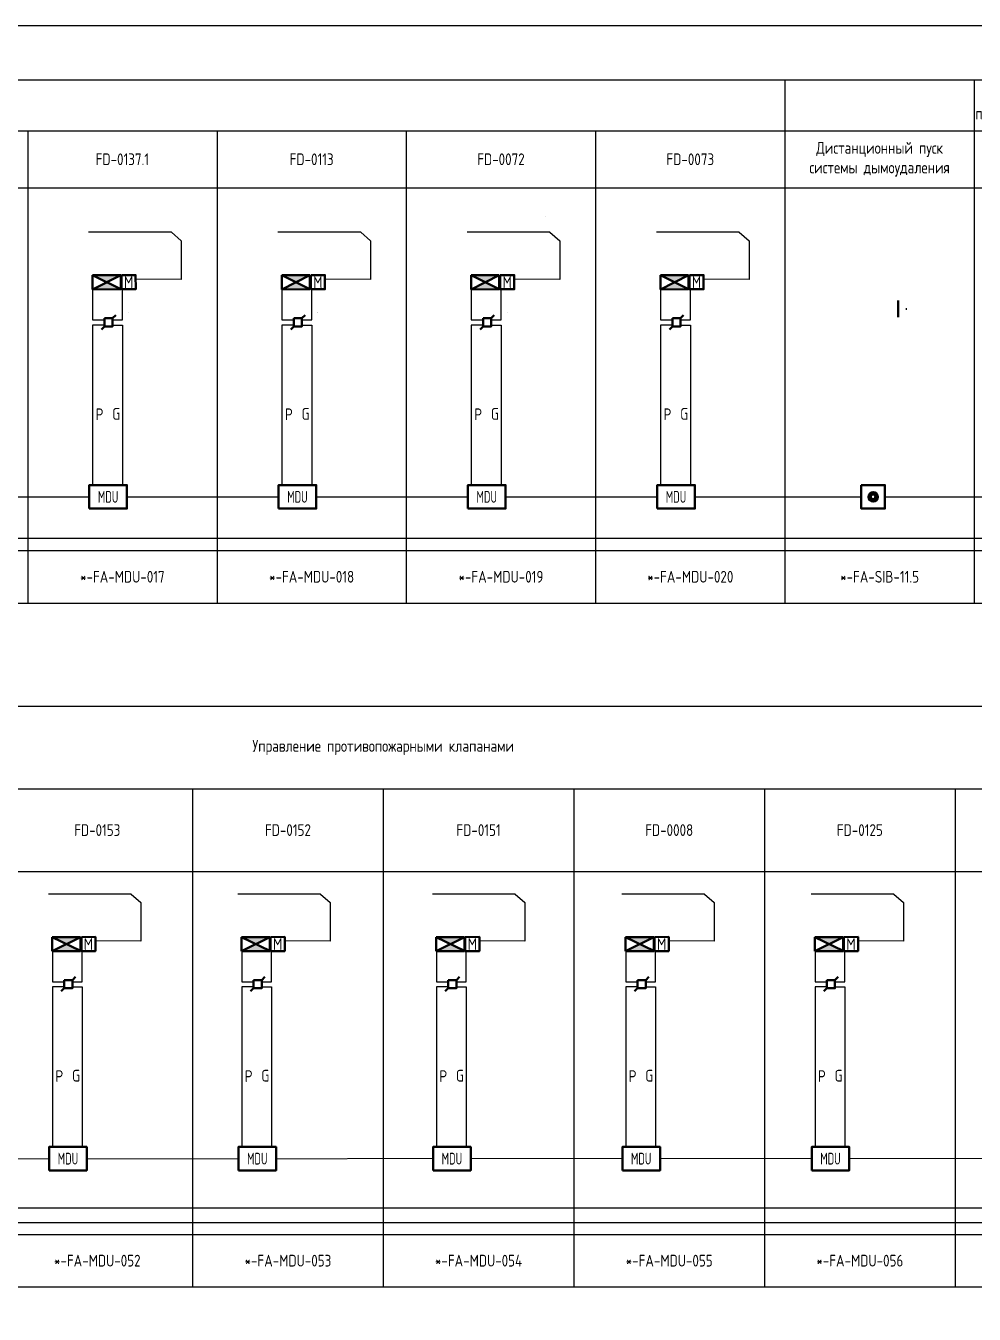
# Model space of a CAD drawing. Header units: millimetres. Extents: x 127230 to 906013, y -355313 to -209225.
# Drawn here: x 281908 to 302057, y -284653 to -257273 of the extents above; entities that cross this region are included whole.
import ezdxf
from ezdxf.enums import TextEntityAlignment as Align

# ---------------------------------------------------------------- set-up
doc = ezdxf.new("R2018")
doc.units = ezdxf.units.MM
doc.linetypes.add('Cплошная', pattern=[0])
for name, color, linetype, lineweight in [('14', 250, 'Continuous', 0), ('GM_кабель_СПС', 6, 'Continuous', 25), ('АТ_ПС_ИП_025', 1, 'Continuous', 25), ('АТ_ПС_ППКП_025', 5, 'Continuous', 25), ('АТ_ПС_Текст_025', 7, 'Continuous', 25), ('АТ_ПС_Трасса_100', 1, 'Continuous', 100)]:
    doc.layers.add(name, color=color, linetype=linetype, lineweight=lineweight)
doc.layers.add('ПС2', color=230, linetype='Continuous')
doc.styles.add('GLE_OASR_TextStyle', font='GOST2304A.ttf')
doc.styles.get("Standard").update_dxf_attribs({"font": 'gost_0.ttf'})
doc.styles.add('ГОСТ 2.304', font='CS_Gost2304.shx', dxfattribs={"width": 0.8})
doc.styles.add('Текст Т', font='isocpeur.ttf')

# ---------------------------------------------------------------- blocks, each defined once
blk = doc.blocks.new('*U53')
at = {"color": 0, "lineweight": 30, "width": 1.001, "flags": 104}
blk.add_attdef('ТЕКСТ1', text='', height=2.5, dxfattribs=at).set_placement((0.55, 3.27), align=Align.TOP_LEFT)
at = {"color": 0, "lineweight": 0}
blk.add_wipeout([(0, 4.3), (16.02, 4.3), (16.02, 0), (0, 0)], dxfattribs=at)
blk = doc.blocks.new('*U54')
at = {"color": 0, "lineweight": 30, "width": 1.001, "flags": 104}
blk.add_attdef('ТЕКСТ1', text='', height=2.5, dxfattribs=at).set_placement((0.55, 3.27), align=Align.TOP_LEFT)
at = {"color": 0, "lineweight": 0}
blk.add_wipeout([(0, 4.3), (21.07, 4.3), (21.07, 0), (0, 0)], dxfattribs=at)
blk = doc.blocks.new('*U49')
at = {"linetype": 'Continuous', "lineweight": 25}
blk.add_wipeout([(-1.5, -1.5), (-1.5, 1.5), (1.5, 1.5), (1.5, -1.5)], dxfattribs=at)
at = {"color": 0, "linetype": 'Continuous', "lineweight": -2}
for p, q in [((1.5, 1.5), (2.63, 2.63)), ((-1.5, -1.5), (-2.63, -2.63))]:
    blk.add_line(p, q, dxfattribs=at)
blk.add_lwpolyline([(-1.5, 1.5), (1.5, 1.5), (1.5, -1.5), (-1.5, -1.5)], close=True, dxfattribs=at)
blk = doc.blocks.new('*U52')
at = {"linetype": 'Continuous', "lineweight": -2}
h = blk.add_hatch(color=0, dxfattribs=at)
h.dxf.hatch_style = 1
h.paths.add_polyline_path([(-6, 2.97), (-2.98, 1.48), (0, 2.97)])
h.paths.add_polyline_path([(-2.98, 1.48), (-6, -0.03), (0, -0.03), (0, 0)])
at = {"color": 0, "linetype": 'Continuous', "lineweight": -2}
for p, q in [((-6, -0.03), (-6, 2.97)), ((0, 2.97), (-6, 2.97)), ((-6, 2.97), (0, 0)), ((-6, -0.03), (0, 2.97)), ((0, -0.03), (0, 2.97)), ((0, 1.47), (0.18, 1.47)), ((-6, -0.03), (0, -0.03))]:
    blk.add_line(p, q, dxfattribs=at)
blk.add_lwpolyline([(0.18, 2.97), (3.18, 2.97), (3.18, -0.03), (0.18, -0.03)], close=True, dxfattribs=at)
at = {"color": 0, "linetype": 'Continuous', "lineweight": -2, "style": 'GLE_OASR_TextStyle'}
blk.add_text('М', height=2.5, dxfattribs=at).set_placement((1.68, 1.47), align=Align.MIDDLE_CENTER)
blk = doc.blocks.new('*U51')
at = {"color": 0, "linetype": 'Continuous', "lineweight": -2}
blk.add_lwpolyline([(-8, -0.03), (0, -0.03), (0, 4.97), (-8, 4.97)], close=True, dxfattribs=at)
at = {"color": 0, "linetype": 'Continuous', "lineweight": -2, "style": 'ГОСТ 2.304', "width": 0.8, "flags": 4}
blk.add_attdef('НАДПИСЬ', text='', height=2.5, dxfattribs=at).set_placement((-4, 2.47), align=Align.MIDDLE_CENTER)
blk = doc.blocks.new('*U50')
at = {"color": 0, "lineweight": 0}
blk.add_wipeout([(-2.08, 6.13), (-19.65, 6.12), (-19.65, 1.83), (-2.08, 1.83)], dxfattribs=at)
at = {"color": 0, "linetype": 'Cплошная', "lineweight": 25}
for q in [(-19.65, 1.83), (0, 0)]:
    blk.add_line((-2.08, 1.83), q, dxfattribs=at)
at = {"color": 0, "lineweight": 30, "flags": 104}
blk.add_attdef('ТЕКСТ1', text='', height=2.5, dxfattribs=at).set_placement((-2.99, 5.1), align=Align.TOP_RIGHT)
blk = doc.blocks.new('*U56')
at = {"linetype": 'Continuous', "lineweight": -2}
h = blk.add_hatch(dxfattribs=at)
h.set_pattern_fill('ANGLE', color=0)
h.set_pattern_definition([(0, (7.841, 39.882), (0, 6.985), [5.08, -1.905]), (90, (7.841, 39.882), (-6.985, 4e-16), [5.08, -1.905])])
h.paths.add_polyline_path([(3.41, 42.45, 1), (6.91, 42.45, 1)])
h = blk.add_hatch()
h.set_pattern_fill('ANGLE', color=0)
h.set_pattern_definition([(0, (2.6406, 39.934), (0, 6.985), [5.08, -1.905]), (90, (2.6406, 39.934), (-6.985, 4e-16), [5.08, -1.905])])
h.paths.add_polyline_path([(6.25, 42.89), (6.25, 42.43), (7.64, 42.43)])
h.paths.add_polyline_path([(7.64, 42.43), (6.25, 42.43), (6.25, 41.98)])
at = {"linetype": 'Cплошная'}
blk.add_wipeout([(-2.5, 5), (-2.51, -0.01), (2.5, -0.01), (2.5, 5)], dxfattribs=at)
at = {"linetype": 'ByBlock', "lineweight": -2}
h = blk.add_hatch(color=0, dxfattribs=at)
h.dxf.hatch_style = 1
h.paths.add_polyline_path([(-1, 2.5, 1), (1, 2.5, 1)])
h.paths.add_polyline_path([(0.5, 2.5, -1), (-0.5, 2.5, -1)], flags=16)
at = {"color": 0, "linetype": 'ByBlock', "lineweight": -2}
blk.add_lwpolyline([(-2.5, 5), (2.5, 5), (2.5, 0), (-2.5, 0)], close=True, dxfattribs=at)
for radius in [1, 0.5]:
    blk.add_circle((0, 2.5), radius, dxfattribs=at)
blk = doc.blocks.new('*T83')
at = {"color": 7, "linetype": 'ByBlock', "transparency": 16777216}
for p, q in [((0, 0), (156845, 0)), ((0, 0), (0, -11120)), ((40217, 0), (40217, -11120)), ((44238, 0), (44238, -11120)), ((48260, 0), (48260, -11120)), ((88477, 0), (88477, -11120)), ((92498, 0), (92498, -11120)), ((96520, 0), (96520, -11120)), ((100542, 0), (100542, -11120)), ((104563, 0), (104563, -11120)), ((156845, 0), (156845, -11120)), ((0, -1085), (4022, -1085)), ((4022, -1085), (4022, -11120)), ((8043, -1085), (8043, -11120)), ((12065, -1085), (12065, -11120)), ((16087, -1085), (16087, -11120)), ((20108, -1085), (20108, -11120)), ((24130, -1085), (24130, -11120)), ((28152, -1085), (28152, -11120)), ((32173, -1085), (32173, -11120)), ((36195, -1085), (36195, -11120)), ((40217, -1085), (156845, -1085)), ((52282, -1085), (52282, -11120)), ((56303, -1085), (56303, -11120)), ((60325, -1085), (60325, -11120)), ((64347, -1085), (64347, -11120)), ((68368, -1085), (68368, -11120)), ((72390, -1085), (72390, -11120)), ((76412, -1085), (76412, -11120)), ((80433, -1085), (80433, -11120)), ((84455, -1085), (84455, -11120)), ((108585, -1085), (108585, -11120)), ((112607, -1085), (112607, -11120)), ((116628, -1085), (116628, -11120)), ((120650, -1085), (120650, -11120)), ((124672, -1085), (124672, -11120)), ((128693, -1085), (128693, -11120)), ((132715, -1085), (132715, -11120)), ((136737, -1085), (136737, -11120)), ((140758, -1085), (140758, -11120)), ((144780, -1085), (144780, -11120)), ((148802, -1085), (148802, -11120)), ((152823, -1085), (152823, -11120)), ((0, -2294), (156845, -2294)), ((0, -10002), (156845, -10002)), ((0, -11120), (156845, -11120))]:
    blk.add_line(p, q, dxfattribs=at)
at = {"color": 0, "linetype": 'ByBlock', "lineweight": -2, "transparency": 16777216}
blk.add_line((4022, -1085), (40217, -1085), dxfattribs=at)
at = {"color": 7, "transparency": 16777216, "attachment_point": 5}
for s, insert, char_height, width, style in [('Управление противопожарными клапанами', (94509, -542), 250, 4020.47, 'GLE_OASR_TextStyle'), ('Управление противопожарными клапанами', (20108, -542), 250, 40215.47, 'GLE_OASR_TextStyle'), ('Управление противопожарными клапанами', (42227, -542), 0.18, 4020.47, 'Текст Т'), ('Управление противопожарными клапанами', (46249, -542), 0.18, 4020.47, 'Текст Т'), ('Управление противопожарными клапанами', (68368, -542), 250, 40215.47, 'GLE_OASR_TextStyle'), ('Управление противопожарными клапанами', (90488, -542), 0.18, 4020.47, 'Текст Т'), ('Управление противопожарными клапанами', (98531, -542), 0.18, 4020.47, 'Текст Т'), ('Управление противопожарными клапанами', (102553, -542), 0.18, 4020.47, 'Текст Т'), ('Управление противопожарными клапанами', (130704, -542), 250, 52280.47, 'GLE_OASR_TextStyle'), ('Дистанционный пуск ^Jсистемы дымоудаления', (42227, -1689), 250, 4020.47, 'GLE_OASR_TextStyle'), ('Дистанционный пуск ^Jсистемы дымоудаления', (46249, -1689), 250, 4020.47, 'GLE_OASR_TextStyle'), ('Дистанционный пуск ^Jсистемы дымоудаления', (90488, -1689), 250, 4020.47, 'GLE_OASR_TextStyle'), ('Дистанционный пуск ^Jсистемы дымоудаления', (98531, -1689), 250, 4020.47, 'GLE_OASR_TextStyle'), ('Дистанционный пуск ^Jсистемы дымоудаления', (102553, -1689), 250, 4020.47, 'GLE_OASR_TextStyle'), ('FD-0142', (2011, -1689), 250, 4020.47, 'GLE_OASR_TextStyle'), ('FD-0141', (6032, -1689), 250, 4020.47, 'GLE_OASR_TextStyle'), ('FD-0027', (10054, -1689), 250, 4020.47, 'GLE_OASR_TextStyle'), ('FD-0005', (14076, -1689), 250, 4020.47, 'GLE_OASR_TextStyle'), ('SD-0004', (18097, -1689), 250, 4020.47, 'GLE_OASR_TextStyle'), ('FD-0004', (22119, -1689), 250, 4020.47, 'GLE_OASR_TextStyle'), ('FD-0140', (26141, -1689), 250, 4020.47, 'GLE_OASR_TextStyle'), ('FD-0028', (30162, -1689), 250, 4020.47, 'GLE_OASR_TextStyle'), ('FD-0030', (34184, -1689), 250, 4020.47, 'GLE_OASR_TextStyle'), ('FD-0027', (38206, -1689), 250, 4020.47, 'GLE_OASR_TextStyle'), ('FD-121', (50271, -1689), 250, 4020.47, 'GLE_OASR_TextStyle'), ('FD-0080', (54292, -1689), 250, 4020.47, 'GLE_OASR_TextStyle'), ('FD-0077', (58314, -1689), 250, 4020.47, 'GLE_OASR_TextStyle'), ('FD-0025', (62336, -1689), 250, 4020.47, 'GLE_OASR_TextStyle'), ('FD-0026', (66357, -1689), 250, 4020.47, 'GLE_OASR_TextStyle'), ('FD-0137.2', (70379, -1689), 250, 4020.47, 'GLE_OASR_TextStyle'), ('FD-0137.1', (74401, -1689), 250, 4020.47, 'GLE_OASR_TextStyle'), ('FD-0113', (78422, -1689), 250, 4020.47, 'GLE_OASR_TextStyle'), ('FD-0072', (82444, -1689), 250, 4020.47, 'GLE_OASR_TextStyle'), ('FD-0073', (86466, -1689), 250, 4020.47, 'GLE_OASR_TextStyle'), ('FD-0137.3', (94509, -1689), 250, 4020.47, 'GLE_OASR_TextStyle'), ('FD-0002', (106574, -1689), 250, 4020.47, 'GLE_OASR_TextStyle'), ('FD-0083', (110596, -1689), 250, 4020.47, 'GLE_OASR_TextStyle'), ('FD-0082', (114618, -1689), 250, 4020.47, 'GLE_OASR_TextStyle'), ('FD-0024', (118639, -1689), 250, 4020.47, 'GLE_OASR_TextStyle'), ('SD-0001', (122661, -1689), 250, 4020.47, 'GLE_OASR_TextStyle'), ('FD-0001', (126683, -1689), 250, 4020.47, 'GLE_OASR_TextStyle'), ('FD-0003', (130704, -1689), 250, 4020.47, 'GLE_OASR_TextStyle'), ('FD-0023', (134726, -1689), 250, 4020.47, 'GLE_OASR_TextStyle'), ('FD-0022', (138748, -1689), 250, 4020.47, 'GLE_OASR_TextStyle'), ('FD-0032', (142769, -1689), 250, 4020.47, 'GLE_OASR_TextStyle'), ('FD-0010', (146791, -1689), 250, 4020.47, 'GLE_OASR_TextStyle'), ('FD-0155', (150813, -1689), 250, 4020.47, 'GLE_OASR_TextStyle'), ('FD-0085', (154834, -1689), 250, 4020.47, 'GLE_OASR_TextStyle'), ('*-FA-MDU-001', (2011, -10561), 250, 4020.47, 'GLE_OASR_TextStyle'), ('*-FA-MDU-002', (6032, -10561), 250, 4020.47, 'GLE_OASR_TextStyle'), ('*-FA-MDU-003', (10054, -10561), 250, 4020.47, 'GLE_OASR_TextStyle'), ('*-FA-MDU-004', (14076, -10561), 250, 4020.47, 'GLE_OASR_TextStyle'), ('*-FA-MDU-005', (18097, -10561), 250, 4020.47, 'GLE_OASR_TextStyle'), ('*-FA-MDU-006', (22119, -10561), 250, 4020.47, 'GLE_OASR_TextStyle'), ('*-FA-MDU-007', (26141, -10561), 250, 4020.47, 'GLE_OASR_TextStyle'), ('*-FA-MDU-008', (30162, -10561), 250, 4020.47, 'GLE_OASR_TextStyle'), ('*-FA-MDU-009', (34184, -10561), 250, 4020.47, 'GLE_OASR_TextStyle'), ('*-FA-MDU-010', (38206, -10561), 250, 4020.47, 'GLE_OASR_TextStyle'), ('*-FA-SIB-11.7', (42227, -10561), 250, 4020.47, 'GLE_OASR_TextStyle'), ('*-FA-SIB-11.6', (46249, -10561), 250, 4020.47, 'GLE_OASR_TextStyle'), ('*-FA-MDU-011', (50271, -10561), 250, 4020.47, 'GLE_OASR_TextStyle'), ('*-FA-MDU-012', (54292, -10561), 250, 4020.47, 'GLE_OASR_TextStyle'), ('*-FA-MDU-013', (58314, -10561), 250, 4020.47, 'GLE_OASR_TextStyle'), ('*-FA-MDU-014', (62336, -10561), 250, 4020.47, 'GLE_OASR_TextStyle'), ('*-FA-MDU-015', (66357, -10561), 250, 4020.47, 'GLE_OASR_TextStyle'), ('*-FA-MDU-016', (70379, -10561), 250, 4020.47, 'GLE_OASR_TextStyle'), ('*-FA-MDU-017', (74401, -10561), 250, 4020.47, 'GLE_OASR_TextStyle'), ('*-FA-MDU-018', (78422, -10561), 250, 4020.47, 'GLE_OASR_TextStyle'), ('*-FA-MDU-019', (82444, -10561), 250, 4020.47, 'GLE_OASR_TextStyle'), ('*-FA-MDU-020', (86466, -10561), 250, 4020.47, 'GLE_OASR_TextStyle'), ('*-FA-SIB-11.5', (90488, -10561), 250, 4020.47, 'GLE_OASR_TextStyle'), ('*-FA-MDU-021', (94509, -10561), 250, 4020.47, 'GLE_OASR_TextStyle'), ('*-FA-SIB-11.4', (98531, -10561), 250, 4020.47, 'GLE_OASR_TextStyle'), ('*-FA-SIB-11.3', (102553, -10561), 250, 4020.47, 'GLE_OASR_TextStyle'), ('*-FA-MDU-022', (106574, -10561), 250, 4020.47, 'GLE_OASR_TextStyle'), ('*-FA-MDU-023', (110596, -10561), 250, 4020.47, 'GLE_OASR_TextStyle'), ('*-FA-MDU-024', (114618, -10561), 250, 4020.47, 'GLE_OASR_TextStyle'), ('*-FA-MDU-025', (118639, -10561), 250, 4020.47, 'GLE_OASR_TextStyle'), ('*-FA-MDU-026', (122661, -10561), 250, 4020.47, 'GLE_OASR_TextStyle'), ('*-FA-MDU-027', (126683, -10561), 250, 4020.47, 'GLE_OASR_TextStyle'), ('*-FA-MDU-028', (130704, -10561), 250, 4020.47, 'GLE_OASR_TextStyle'), ('*-FA-MDU-029', (134726, -10561), 250, 4020.47, 'GLE_OASR_TextStyle'), ('*-FA-MDU-030', (138748, -10561), 250, 4020.47, 'GLE_OASR_TextStyle'), ('*-FA-MDU-031', (142769, -10561), 250, 4020.47, 'GLE_OASR_TextStyle'), ('*-FA-MDU-032', (146791, -10561), 250, 4020.47, 'GLE_OASR_TextStyle'), ('*-FA-MDU-033', (150813, -10561), 250, 4020.47, 'GLE_OASR_TextStyle'), ('*-FA-MDU-34', (154834, -10561), 250, 4020.47, 'GLE_OASR_TextStyle')]:
    blk.add_mtext(s, dxfattribs=dict(at, insert=insert, char_height=char_height, width=width, style=style))
blk = doc.blocks.new('*T84')
at = {"color": 7, "linetype": 'ByBlock', "transparency": 16777216}
for p, q in [((0, 0), (97200, 0)), ((0, 0), (0, -1753)), ((60750, 0), (60750, -12341)), ((64800, 0), (64800, -12341)), ((97200, 0), (97200, -12341)), ((101250, 0), (101250, -12341)), ((113400, 0), (113400, -12341)), ((120377, 0), (160877, 0)), ((120377, 0), (120377, -12341)), ((124427, 0), (124427, -12341)), ((132527, 0), (132527, -12341)), ((136577, 0), (136577, -12341)), ((160877, 0), (160877, -12341)), ((0, -1753), (160877, -1753)), ((4050, -1753), (4050, -12341)), ((8100, -1753), (8100, -12341)), ((12150, -1753), (12150, -12341)), ((16200, -1753), (16200, -12341)), ((20250, -1753), (20250, -12341)), ((24300, -1753), (24300, -12341)), ((28350, -1753), (28350, -12341)), ((32400, -1753), (32400, -12341)), ((36450, -1753), (36450, -12341)), ((40500, -1753), (40500, -12341)), ((44550, -1753), (44550, -12341)), ((48600, -1753), (48600, -12341)), ((52650, -1753), (52650, -12341)), ((56700, -1753), (56700, -12341)), ((68850, -1753), (68850, -12341)), ((72900, -1753), (72900, -12341)), ((76950, -1753), (76950, -12341)), ((81000, -1753), (81000, -12341)), ((85050, -1753), (85050, -12341)), ((89100, -1753), (89100, -12341)), ((93150, -1753), (93150, -12341)), ((105300, -1753), (105300, -12341)), ((109350, -1753), (109350, -12341)), ((128477, -1753), (128477, -12341)), ((140627, -1753), (140627, -12341)), ((144677, -1753), (144677, -12341)), ((148727, -1753), (148727, -12341)), ((152777, -1753), (152777, -12341)), ((156827, -1753), (156827, -12341)), ((0, -3512), (160877, -3512)), ((0, -3512), (0, -11223)), ((0, -11223), (160877, -11223)), ((0, -12341), (160877, -12341))]:
    blk.add_line(p, q, dxfattribs=at)
at = {"color": 0, "linetype": 'ByBlock', "lineweight": -2, "transparency": 16777216}
for p, q in [((97200, 0), (120377, 0)), ((0, -1753), (0, -3512)), ((0, -11223), (0, -12341))]:
    blk.add_line(p, q, dxfattribs=at)
at = {"color": 7, "transparency": 16777216, "char_height": 250, "attachment_point": 5}
for s, insert, width, style in [('Отключение приточно-вытяжной вентиляции', (99225, -877), 4048.8, 'GLE_OASR_TextStyle'), ('Отключение вытяжной вентиляции, кондиционирования, электроконвекторов* ', (116888, -877), 6975.56, 'GLE_OASR_TextStyle'), ('Управление противопожарными клапанами', (107325, -877), 12148.8, 'GLE_OASR_TextStyle'), ('Отключение F0-51-010-NHC13^J/F0-51-010-NHC12/F0-51-010-NHC14 от Щита ^JF0-51-010-NHC11', (116888, -2632), 6975.56, 'GLE_OASR_TextStyle'), ('ПВ1 (FAB-0001A)/ ПВ1р (FAB-0001В)', (99225, -2632), 4048.8, 'GLE_OASR_TextStyle'), ('Дистанционный пуск ^Jсистемы дымоудаления', (122402, -2632), 4048.8, 'GLE_OASR_TextStyle'), ('Дистанционный пуск ^Jсистемы дымоудаления', (134552, -2632), 4048.8, 'GLE_OASR_TextStyle'), ('FD-0006', (2025, -2632), 4048.8, 'GLE_OASR_TextStyle'), ('FD-0154', (6075, -2632), 4048.8, 'GLE_OASR_TextStyle'), ('FD-0087', (10125, -2632), 4048.8, 'GLE_OASR_TextStyle'), ('FD-118', (14175, -2632), 4048.8, 'GLE_OASR_TextStyle'), ('FD-0130', (18225, -2632), 4048.8, 'GLE_OASR_TextStyle'), ('FD-0131', (22275, -2632), 4048.8, 'GLE_OASR_TextStyle'), ('FD-0112', (26325, -2632), 4048.8, 'GLE_OASR_TextStyle'), ('FD-0043', (30375, -2632), 4048.8, 'GLE_OASR_TextStyle'), ('FD-0096', (34425, -2632), 4048.8, 'GLE_OASR_TextStyle'), ('FD-0057', (38475, -2632), 4048.8, 'GLE_OASR_TextStyle'), ('FD-0097', (42525, -2632), 4048.8, 'GLE_OASR_TextStyle'), ('FD-0074', (46575, -2632), 4048.8, 'GLE_OASR_TextStyle'), ('FD-0075', (50625, -2632), 4048.8, 'GLE_OASR_TextStyle'), ('FD-0076', (54675, -2632), 4048.8, 'GLE_OASR_TextStyle'), ('FD-0060', (58725, -2632), 4048.8, 'GLE_OASR_TextStyle'), ('{\\C256;Кнопка отключения вентиляции}', (62775, -2632), 4048.8, 'GLE_OASR_TextStyle'), ('FD-0009', (66825, -2632), 4048.8, 'GLE_OASR_TextStyle'), ('FD-0114', (70875, -2632), 4048.8, 'GLE_OASR_TextStyle'), ('FD-0153', (74925, -2632), 4048.8, 'GLE_OASR_TextStyle'), ('FD-0152', (78975, -2632), 4048.8, 'GLE_OASR_TextStyle'), ('FD-0151', (83025, -2632), 4048.8, 'GLE_OASR_TextStyle'), ('FD-0008', (87075, -2632), 4048.8, 'GLE_OASR_TextStyle'), ('FD-0125', (91125, -2632), 4048.8, 'GLE_OASR_TextStyle'), ('FD-0058', (95175, -2632), 4048.8, 'GLE_OASR_TextStyle'), ('FD-0078', (103275, -2632), 4048.8, 'GLE_OASR_TextStyle'), ('FD-0031', (107325, -2632), 4048.8, 'GLE_OASR_TextStyle'), ('FD-0081', (111375, -2632), 4048.8, 'GLE_OASR_TextStyle'), ('FD-0091', (126452, -2632), 4048.8, 'GLE_OASR_TextStyle'), ('FD-0046', (130502, -2632), 4048.8, 'GLE_OASR_TextStyle'), ('FD-0093', (138602, -2632), 4048.8, 'GLE_OASR_TextStyle'), ('FD-0045', (142652, -2632), 4048.8, 'GLE_OASR_TextStyle'), ('FD-0044', (146702, -2632), 4048.8, 'GLE_OASR_TextStyle'), ('FD-0007', (150752, -2632), 4048.8, 'GLE_OASR_TextStyle'), ('FD-0071', (154802, -2632), 4048.8, 'GLE_OASR_TextStyle'), ('FD-0143', (158852, -2632), 4048.8, 'GLE_OASR_TextStyle'), ('*-FA-MDU-035', (2025, -11782), 4048.8, 'GLE_OASR_TextStyle'), ('*-FA-MDU-036', (6075, -11782), 4048.8, 'GLE_OASR_TextStyle'), ('*-FA-MDU-037', (10125, -11782), 4048.8, 'GLE_OASR_TextStyle'), ('*-FA-MDU-038', (14175, -11782), 4048.8, 'GLE_OASR_TextStyle'), ('*-FA-MDU-039', (18225, -11782), 4048.8, 'GLE_OASR_TextStyle'), ('*-FA-MDU-040', (22275, -11782), 4048.8, 'GLE_OASR_TextStyle'), ('*-FA-MDU-041', (26325, -11782), 4048.8, 'GLE_OASR_TextStyle'), ('*-FA-MDU-042', (30375, -11782), 4048.8, 'GLE_OASR_TextStyle'), ('*-FA-MDU-043', (34425, -11782), 4048.8, 'Текст Т'), ('*-FA-MDU-044', (38475, -11782), 4048.8, 'Текст Т'), ('*-FA-MDU-045', (42525, -11782), 4048.8, 'Текст Т'), ('*-FA-MDU-046', (46575, -11782), 4048.8, 'Текст Т'), ('*-FA-MDU-047', (50625, -11782), 4048.8, 'Текст Т'), ('*-FA-MDU-048', (54675, -11782), 4048.8, 'GLE_OASR_TextStyle'), ('*-FA-MDU-049', (58725, -11782), 4048.8, 'GLE_OASR_TextStyle'), ('*-FA-SIB-11.8', (62775, -11782), 4048.8, 'GLE_OASR_TextStyle'), ('*-FA-MDU-050', (66825, -11782), 4048.8, 'GLE_OASR_TextStyle'), ('*-FA-MDU-051', (70875, -11782), 4048.8, 'GLE_OASR_TextStyle'), ('*-FA-MDU-052', (74925, -11782), 4048.8, 'GLE_OASR_TextStyle'), ('*-FA-MDU-053', (78975, -11782), 4048.8, 'GLE_OASR_TextStyle'), ('*-FA-MDU-054', (83025, -11782), 4048.8, 'GLE_OASR_TextStyle'), ('*-FA-MDU-055', (87075, -11782), 4048.8, 'GLE_OASR_TextStyle'), ('*-FA-MDU-056', (91125, -11782), 4048.8, 'GLE_OASR_TextStyle'), ('*-FA-MDU-057', (95175, -11782), 4048.8, 'GLE_OASR_TextStyle'), (' *-FA-MR4-11.1', (99225, -11782), 4048.8, 'GLE_OASR_TextStyle'), ('*-FA-MDU-058', (103275, -11782), 4048.8, 'GLE_OASR_TextStyle'), ('*-FA-MDU-059', (107325, -11782), 4048.8, 'GLE_OASR_TextStyle'), ('*-FA-MDU-060', (111375, -11782), 4048.8, 'GLE_OASR_TextStyle'), (' *-FA-MR1-11.2', (116888, -11782), 6975.56, 'GLE_OASR_TextStyle'), ('*-FA-SIB-11.2', (122402, -11782), 4048.8, 'GLE_OASR_TextStyle'), ('*-FA-MDU-061', (126452, -11782), 4048.8, 'GLE_OASR_TextStyle'), ('*-FA-MDU-062', (130502, -11782), 4048.8, 'GLE_OASR_TextStyle'), ('*-FA-SIB-11.1', (134552, -11782), 4048.8, 'GLE_OASR_TextStyle'), ('*-FA-MDU-063', (138602, -11782), 4048.8, 'GLE_OASR_TextStyle'), ('*-FA-MDU-064', (142652, -11782), 4048.8, 'GLE_OASR_TextStyle'), ('*-FA-MDU-065', (146702, -11782), 4048.8, 'GLE_OASR_TextStyle'), ('*-FA-MDU-066', (150752, -11782), 4048.8, 'GLE_OASR_TextStyle'), ('*-FA-MDU-067', (154802, -11782), 4048.8, 'GLE_OASR_TextStyle'), ('*-FA-MDU-068', (158852, -11782), 4048.8, 'GLE_OASR_TextStyle')]:
    blk.add_mtext(s, dxfattribs=dict(at, insert=insert, width=width, style=style))
at = {"transparency": 16777216, "insert": (30375, -877), "char_height": 250, "width": 60748.8, "attachment_point": 5, "style": 'GLE_OASR_TextStyle'}
blk.add_mtext('Управление противопожарными клапанами', dxfattribs=at)
at = {"color": 0, "transparency": 16777216, "char_height": 250, "attachment_point": 5, "style": 'GLE_OASR_TextStyle'}
for s, insert, width in [('{\\C256;Управление противопожарными клапанами}', (81000, -877), 32398.8), ('{\\C7;Управление противопожарными клапанами}', (128477, -877), 8098.8), ('{\\C7;Управление противопожарными клапанами}', (148727, -877), 24298.8)]:
    blk.add_mtext(s, dxfattribs=dict(at, insert=insert, width=width))

msp = doc.modelspace()

# ---------------------------------------------------------------- linework, layer by layer
at = {"layer": '14', "color": 6, "lineweight": 25}
for points in [[(283329, -262875), (283329, -263525), (283581, -263525)], [(287351, -262875), (287351, -263525), (287603, -263525)], [(291372, -262875), (291372, -263525), (291624, -263525)], [(295394, -262875), (295394, -263525), (295646, -263525)], [(282475, -276938), (282475, -277588), (282727, -277588)], [(286497, -276938), (286497, -277588), (286749, -277588)], [(290632, -276938), (290632, -277588), (290884, -277588)], [(294653, -276938), (294653, -277588), (294905, -277588)], [(298675, -276938), (298675, -277588), (298927, -277588)]]:
    msp.add_lwpolyline(points, dxfattribs=at)
at = {"layer": 'GM_кабель_СПС'}
msp.add_lwpolyline([(206256, -267284), (366325, -267284), (366314, -268167), (208961, -268167), (208961, -281375), (368507, -281312), (368507, -282711), (205488, -282711), (205511, -267534)], dxfattribs=at)
at = {"layer": 'АТ_ПС_Трасса_100', "color": 92, "lineweight": 25, "ltscale": 100}
for points in [[(283754, -263525), (283962, -263525), (283962, -262876)], [(287775, -263525), (287983, -263525), (287983, -262876)], [(291797, -263525), (292005, -263525), (292005, -262876)], [(295819, -263525), (296027, -263525), (296027, -262876)], [(283754, -263632), (283962, -263632), (283962, -267034)], [(287775, -263632), (287983, -263632), (287983, -267034)], [(291797, -263632), (292005, -263632), (292005, -267034)], [(295819, -263632), (296027, -263632), (296027, -267034)], [(282900, -277588), (283108, -277588), (283108, -276939)], [(286921, -277588), (287129, -277588), (287129, -276939)], [(291056, -277588), (291264, -277588), (291264, -276939)], [(295078, -277588), (295286, -277588), (295286, -276939)], [(299100, -277588), (299308, -277588), (299308, -276939)], [(282900, -277695), (283108, -277695), (283108, -281097)], [(286921, -277695), (287129, -277695), (287129, -281097)], [(291056, -277695), (291264, -277695), (291264, -281097)], [(295078, -277695), (295286, -277695), (295286, -281097)], [(299100, -277695), (299308, -277695), (299308, -281097)]]:
    msp.add_lwpolyline(points, dxfattribs=at)
at = {"layer": 'АТ_ПС_Трасса_100', "color": 6, "lineweight": 25, "ltscale": 100}
for points in [[(283581, -263632), (283329, -263632), (283329, -267034)], [(287603, -263632), (287351, -263632), (287351, -267034)], [(291624, -263632), (291372, -263632), (291372, -267034)], [(295646, -263632), (295394, -263632), (295394, -267034)], [(282727, -277695), (282475, -277695), (282475, -281097)], [(286749, -277695), (286497, -277695), (286497, -281097)], [(290884, -277695), (290632, -277695), (290632, -281097)], [(294905, -277695), (294653, -277695), (294653, -281097)], [(298927, -277695), (298675, -277695), (298675, -281097)]]:
    msp.add_lwpolyline(points, dxfattribs=at)

# ---------------------------------------------------------------- block references
for name, p in [('*T83', (209559, -258421)), ('*T84', (208502, -271733))]:
    msp.add_blockref(name, p)
at = {"layer": 'ПС2', "color": 5, "lineweight": 50, "transparency": 33554687, "xscale": 100, "yscale": 100, "zscale": 100, "rotation": 0.1250381865928775}
for p in [(283925, -262870), (287946, -262870), (291968, -262870), (295990, -262870), (283071, -276934), (287092, -276934), (291227, -276934), (295249, -276934), (299271, -276934)]:
    msp.add_blockref('*U52', p, dxfattribs=at)

# ---------------------------------------------------------------- texts
at = {"layer": 'АТ_ПС_Текст_025', "char_height": 250, "attachment_point": 5, "style": 'GLE_OASR_TextStyle'}
for s, insert in [('P', (283475, -265529)), ('G', (283831, -265521)), ('P', (287497, -265529)), ('G', (287852, -265521)), ('P', (291519, -265529)), ('G', (291874, -265521)), ('P', (295540, -265529)), ('G', (295896, -265521)), ('P', (282621, -279593)), ('G', (282977, -279584)), ('P', (286643, -279593)), ('G', (286998, -279584)), ('P', (290778, -279593)), ('G', (291133, -279584)), ('P', (294800, -279593)), ('G', (295155, -279584)), ('P', (298821, -279593)), ('G', (299177, -279584))]:
    msp.add_mtext_dynamic_manual_height_columns(s, width=1237.88, gutter_width=12.5, heights=[0], dxfattribs=dict(at, insert=insert))

# ---------------------------------------------------------------- next in the draw order: block references
at = {"layer": 'АТ_ПС_ИП_025', "color": 5, "lineweight": 50, "transparency": 33554687, "xscale": 100, "yscale": 100, "zscale": 100}
msp.add_blockref('*U56', (299909, -267533), dxfattribs=at)
at = {"layer": 'АТ_ПС_ИП_025', "lineweight": 50, "xscale": 57.51779866433964, "yscale": 57.51779866433964, "zscale": 57.51779866433964}
for p in [(283667, -263574), (287689, -263574), (291711, -263574), (295732, -263574), (282813, -277638), (286835, -277638)]:
    msp.add_blockref('*U49', p, dxfattribs=at)
at = {"layer": 'АТ_ПС_Текст_025', "linetype": 'Continuous'}
ref = msp.add_blockref('*U50', (285209, -261843), dxfattribs=dict(at, xscale=100, yscale=100, zscale=100))
lines = msp.add_mtext('230 В AC*** ', dxfattribs={"layer": '0', "color": 0, "insert": (284910, -261333), "char_height": 2.5, "attachment_point": 1})
ref.add_attrib('ТЕКСТ1', '', (284910, -261333), dxfattribs={"flags": 104}).embed_mtext(lines)
ref = msp.add_blockref('*U50', (289231, -261843), dxfattribs=dict(at, xscale=100, yscale=100, zscale=100))
lines = msp.add_mtext('230 В AC*** ', dxfattribs={"layer": '0', "color": 0, "insert": (288932, -261333), "char_height": 2.5, "attachment_point": 1})
ref.add_attrib('ТЕКСТ1', '', (288932, -261333), dxfattribs={"flags": 104}).embed_mtext(lines)
ref = msp.add_blockref('*U50', (293252, -261843), dxfattribs=dict(at, xscale=100, yscale=100, zscale=100))
lines = msp.add_mtext('230 В AC*** ', dxfattribs={"layer": '0', "color": 0, "insert": (292953, -261333), "char_height": 2.5, "attachment_point": 1})
ref.add_attrib('ТЕКСТ1', '', (292953, -261333), dxfattribs={"flags": 104}).embed_mtext(lines)
ref = msp.add_blockref('*U50', (297274, -261843), dxfattribs=dict(at, xscale=100, yscale=100, zscale=100))
lines = msp.add_mtext('230 В AC*** ', dxfattribs={"layer": '0', "color": 0, "insert": (296975, -261333), "char_height": 2.5, "attachment_point": 1})
ref.add_attrib('ТЕКСТ1', '', (296975, -261333), dxfattribs={"flags": 104}).embed_mtext(lines)
at = {"layer": 'АТ_ПС_Текст_025', "transparency": 33554636}
ref = msp.add_blockref('*U53', (284020, -263700), dxfattribs=dict(at, xscale=99.99980000000001, yscale=99.99980000000001, zscale=99.99980000000001))
lines = msp.add_mtext('\\W1.0010;*FA-XK-017', dxfattribs={"layer": '0', "color": 0, "insert": (284075, -263373), "char_height": 2.5, "attachment_point": 1})
ref.add_attrib('ТЕКСТ1', '', (284075, -263373), dxfattribs={"flags": 104}).embed_mtext(lines)
ref = msp.add_blockref('*U53', (288042, -263700), dxfattribs=dict(at, xscale=99.99980000000001, yscale=99.99980000000001, zscale=99.99980000000001))
lines = msp.add_mtext('\\W1.0010;*FA-XK-018', dxfattribs={"layer": '0', "color": 0, "insert": (288097, -263373), "char_height": 2.5, "attachment_point": 1})
ref.add_attrib('ТЕКСТ1', '', (288097, -263373), dxfattribs={"flags": 104}).embed_mtext(lines)
ref = msp.add_blockref('*U53', (292064, -263700), dxfattribs=dict(at, xscale=99.99980000000001, yscale=99.99980000000001, zscale=99.99980000000001))
lines = msp.add_mtext('\\W1.0010;*FA-XK-019', dxfattribs={"layer": '0', "color": 0, "insert": (292118, -263373), "char_height": 2.5, "attachment_point": 1})
ref.add_attrib('ТЕКСТ1', '', (292118, -263373), dxfattribs={"flags": 104}).embed_mtext(lines)
ref = msp.add_blockref('*U53', (296085, -263700), dxfattribs=dict(at, xscale=99.99980000000001, yscale=99.99980000000001, zscale=99.99980000000001))
lines = msp.add_mtext('\\W1.0010;*FA-XK-020', dxfattribs={"layer": '0', "color": 0, "insert": (296140, -263373), "char_height": 2.5, "attachment_point": 1})
ref.add_attrib('ТЕКСТ1', '', (296140, -263373), dxfattribs={"flags": 104}).embed_mtext(lines)
at = {"layer": 'АТ_ПС_Текст_025', "transparency": 33554636, "xscale": 99.99980000000001, "yscale": 99.99980000000001, "zscale": 99.99980000000001, "rotation": 90.0000000004073}
for p in [(283213, -266263), (284479, -266263), (287235, -266263), (288500, -266263), (291257, -266263), (292522, -266263), (295278, -266263), (296544, -266263), (282359, -280326), (283625, -280326), (286381, -280326), (287646, -280326)]:
    msp.add_blockref('*U54', p, dxfattribs=at)
at = {"layer": 'АТ_ПС_Текст_025', "linetype": 'Continuous'}
ref = msp.add_blockref('*U50', (284355, -275907), dxfattribs=dict(at, xscale=100, yscale=100, zscale=100))
lines = msp.add_mtext('230 В AC*** ', dxfattribs={"layer": '0', "color": 0, "insert": (284056, -275396), "char_height": 2.5, "attachment_point": 1})
ref.add_attrib('ТЕКСТ1', '', (284056, -275396), dxfattribs={"flags": 104}).embed_mtext(lines)
ref = msp.add_blockref('*U50', (288377, -275907), dxfattribs=dict(at, xscale=100, yscale=100, zscale=100))
lines = msp.add_mtext('230 В AC*** ', dxfattribs={"layer": '0', "color": 0, "insert": (288078, -275396), "char_height": 2.5, "attachment_point": 1})
ref.add_attrib('ТЕКСТ1', '', (288078, -275396), dxfattribs={"flags": 104}).embed_mtext(lines)
at = {"layer": 'АТ_ПС_Текст_025', "transparency": 33554636}
ref = msp.add_blockref('*U53', (283166, -277763), dxfattribs=dict(at, xscale=99.99980000000001, yscale=99.99980000000001, zscale=99.99980000000001))
lines = msp.add_mtext('\\W1.0010;*FA-XK-052', dxfattribs={"layer": '0', "color": 0, "insert": (283221, -277436), "char_height": 2.5, "attachment_point": 1})
ref.add_attrib('ТЕКСТ1', '', (283221, -277436), dxfattribs={"flags": 104}).embed_mtext(lines)
ref = msp.add_blockref('*U53', (287188, -277763), dxfattribs=dict(at, xscale=99.99980000000001, yscale=99.99980000000001, zscale=99.99980000000001))
lines = msp.add_mtext('\\W1.0010;*FA-XK-053', dxfattribs={"layer": '0', "color": 0, "insert": (287242, -277436), "char_height": 2.5, "attachment_point": 1})
ref.add_attrib('ТЕКСТ1', '', (287242, -277436), dxfattribs={"flags": 104}).embed_mtext(lines)

# ---------------------------------------------------------------- next in the draw order: wipeouts: each hides what was drawn before it
at = {"lineweight": 25}
for points in [[(283258, -267034), (284058, -267034), (284058, -267534), (283258, -267534)], [(287280, -267034), (288080, -267034), (288080, -267534), (287280, -267534)], [(291301, -267034), (292101, -267034), (292101, -267534), (291301, -267534)], [(295323, -267034), (296123, -267034), (296123, -267534), (295323, -267534)], [(282404, -281097), (283204, -281097), (283204, -281597), (282404, -281597)], [(286426, -281097), (287226, -281097), (287226, -281597), (286426, -281597)]]:
    msp.add_wipeout(points, dxfattribs=at).dxf.layer = 'АТ_ПС_Трасса_100'

# ---------------------------------------------------------------- next in the draw order: linework, layer by layer
at = {"color": 18, "true_color": 0x000000}
msp.add_lwpolyline([(204063, -285232), (370338, -285232), (370338, -257273), (204063, -257273)], close=True, dxfattribs=at)
at = {"layer": '14', "color": 6, "lineweight": 25}
for points in [[(285209, -261843), (285209, -262662), (284242, -262657)], [(289231, -261843), (289231, -262662), (288264, -262657)], [(293252, -261843), (293252, -262662), (292286, -262657)], [(297274, -261843), (297274, -262662), (296307, -262657)], [(284355, -275907), (284355, -276725), (283388, -276721)], [(288377, -275907), (288377, -276725), (287410, -276721)]]:
    msp.add_lwpolyline(points, dxfattribs=at)
at = {"layer": 'GM_кабель_СПС', "color": 34}
msp.add_lwpolyline([(307881, -281724), (307881, -282396), (208215, -282396), (208215, -268917)], dxfattribs=at)

# ---------------------------------------------------------------- next in the draw order: block references
at = {"layer": 'АТ_ПС_ППКП_025', "color": 1, "linetype": 'Continuous', "lineweight": 50}
ref = msp.add_blockref('*U51', (284058, -267530), dxfattribs=dict(at, xscale=100, yscale=100, zscale=100))
ref.add_attrib('НАДПИСЬ', 'MDU', dxfattribs={"layer": '0', "color": 0, "linetype": 'Continuous', "lineweight": -2, "height": 250, "style": 'ГОСТ 2.304', "width": 0.8}).set_placement((283658, -267284), align=Align.MIDDLE_CENTER)
ref = msp.add_blockref('*U51', (288079, -267530), dxfattribs=dict(at, xscale=100, yscale=100, zscale=100))
ref.add_attrib('НАДПИСЬ', 'MDU', dxfattribs={"layer": '0', "color": 0, "linetype": 'Continuous', "lineweight": -2, "height": 250, "style": 'ГОСТ 2.304', "width": 0.8}).set_placement((287680, -267284), align=Align.MIDDLE_CENTER)
ref = msp.add_blockref('*U51', (292101, -267530), dxfattribs=dict(at, xscale=100, yscale=100, zscale=100))
ref.add_attrib('НАДПИСЬ', 'MDU', dxfattribs={"layer": '0', "color": 0, "linetype": 'Continuous', "lineweight": -2, "height": 250, "style": 'ГОСТ 2.304', "width": 0.8}).set_placement((291701, -267284), align=Align.MIDDLE_CENTER)
ref = msp.add_blockref('*U51', (296123, -267530), dxfattribs=dict(at, xscale=100, yscale=100, zscale=100))
ref.add_attrib('НАДПИСЬ', 'MDU', dxfattribs={"layer": '0', "color": 0, "linetype": 'Continuous', "lineweight": -2, "height": 250, "style": 'ГОСТ 2.304', "width": 0.8}).set_placement((295723, -267284), align=Align.MIDDLE_CENTER)
ref = msp.add_blockref('*U51', (283204, -281594), dxfattribs=dict(at, xscale=100, yscale=100, zscale=100))
ref.add_attrib('НАДПИСЬ', 'MDU', dxfattribs={"layer": '0', "color": 0, "linetype": 'Continuous', "lineweight": -2, "height": 250, "style": 'ГОСТ 2.304', "width": 0.8}).set_placement((282804, -281347), align=Align.MIDDLE_CENTER)
ref = msp.add_blockref('*U51', (287225, -281594), dxfattribs=dict(at, xscale=100, yscale=100, zscale=100))
ref.add_attrib('НАДПИСЬ', 'MDU', dxfattribs={"layer": '0', "color": 0, "linetype": 'Continuous', "lineweight": -2, "height": 250, "style": 'ГОСТ 2.304', "width": 0.8}).set_placement((286826, -281347), align=Align.MIDDLE_CENTER)

# ---------------------------------------------------------------- next in the draw order: block references
at = {"layer": 'АТ_ПС_ИП_025', "lineweight": 50, "xscale": 57.51779866433964, "yscale": 57.51779866433964, "zscale": 57.51779866433964}
for p in [(290970, -277638), (294992, -277638), (299013, -277638)]:
    msp.add_blockref('*U49', p, dxfattribs=at)
at = {"layer": 'АТ_ПС_Текст_025', "linetype": 'Continuous'}
ref = msp.add_blockref('*U50', (292512, -275907), dxfattribs=dict(at, xscale=100, yscale=100, zscale=100))
lines = msp.add_mtext('230 В AC*** ', dxfattribs={"layer": '0', "color": 0, "insert": (292213, -275396), "char_height": 2.5, "attachment_point": 1})
ref.add_attrib('ТЕКСТ1', '', (292213, -275396), dxfattribs={"flags": 104}).embed_mtext(lines)
ref = msp.add_blockref('*U50', (296533, -275907), dxfattribs=dict(at, xscale=100, yscale=100, zscale=100))
lines = msp.add_mtext('230 В AC*** ', dxfattribs={"layer": '0', "color": 0, "insert": (296234, -275396), "char_height": 2.5, "attachment_point": 1})
ref.add_attrib('ТЕКСТ1', '', (296234, -275396), dxfattribs={"flags": 104}).embed_mtext(lines)
ref = msp.add_blockref('*U50', (300555, -275907), dxfattribs=dict(at, xscale=100, yscale=100, zscale=100))
lines = msp.add_mtext('230 В AC*** ', dxfattribs={"layer": '0', "color": 0, "insert": (300256, -275396), "char_height": 2.5, "attachment_point": 1})
ref.add_attrib('ТЕКСТ1', '', (300256, -275396), dxfattribs={"flags": 104}).embed_mtext(lines)
at = {"layer": 'АТ_ПС_Текст_025', "transparency": 33554636}
ref = msp.add_blockref('*U53', (291323, -277763), dxfattribs=dict(at, xscale=99.99980000000001, yscale=99.99980000000001, zscale=99.99980000000001))
lines = msp.add_mtext('\\W1.0010;*FA-XK-054', dxfattribs={"layer": '0', "color": 0, "insert": (291377, -277436), "char_height": 2.5, "attachment_point": 1})
ref.add_attrib('ТЕКСТ1', '', (291377, -277436), dxfattribs={"flags": 104}).embed_mtext(lines)
ref = msp.add_blockref('*U53', (295345, -277763), dxfattribs=dict(at, xscale=99.99980000000001, yscale=99.99980000000001, zscale=99.99980000000001))
lines = msp.add_mtext('\\W1.0010;*FA-XK-055', dxfattribs={"layer": '0', "color": 0, "insert": (295399, -277436), "char_height": 2.5, "attachment_point": 1})
ref.add_attrib('ТЕКСТ1', '', (295399, -277436), dxfattribs={"flags": 104}).embed_mtext(lines)
ref = msp.add_blockref('*U53', (299366, -277763), dxfattribs=dict(at, xscale=99.99980000000001, yscale=99.99980000000001, zscale=99.99980000000001))
lines = msp.add_mtext('\\W1.0010;*FA-XK-056', dxfattribs={"layer": '0', "color": 0, "insert": (299421, -277436), "char_height": 2.5, "attachment_point": 1})
ref.add_attrib('ТЕКСТ1', '', (299421, -277436), dxfattribs={"flags": 104}).embed_mtext(lines)
at = {"layer": 'АТ_ПС_Текст_025', "transparency": 33554636, "xscale": 99.99980000000001, "yscale": 99.99980000000001, "zscale": 99.99980000000001, "rotation": 90.0000000004073}
for p in [(290516, -280326), (291781, -280326), (294538, -280326), (295803, -280326), (298559, -280326), (299825, -280326)]:
    msp.add_blockref('*U54', p, dxfattribs=at)

# ---------------------------------------------------------------- next in the draw order: wipeouts: each hides what was drawn before it
at = {"lineweight": 25}
for points in [[(290561, -281097), (291361, -281097), (291361, -281597), (290561, -281597)], [(294582, -281097), (295382, -281097), (295382, -281597), (294582, -281597)], [(298604, -281097), (299404, -281097), (299404, -281597), (298604, -281597)]]:
    msp.add_wipeout(points, dxfattribs=at).dxf.layer = 'АТ_ПС_Трасса_100'

# ---------------------------------------------------------------- next in the draw order: linework, layer by layer
at = {"layer": '14', "color": 6, "lineweight": 25}
for points in [[(292512, -275907), (292512, -276725), (291545, -276721)], [(296533, -275907), (296533, -276725), (295566, -276721)], [(300555, -275907), (300555, -276725), (299588, -276721)]]:
    msp.add_lwpolyline(points, dxfattribs=at)

# ---------------------------------------------------------------- next in the draw order: block references
at = {"layer": 'АТ_ПС_ППКП_025', "color": 1, "linetype": 'Continuous', "lineweight": 50}
ref = msp.add_blockref('*U51', (291360, -281594), dxfattribs=dict(at, xscale=100, yscale=100, zscale=100))
ref.add_attrib('НАДПИСЬ', 'MDU', dxfattribs={"layer": '0', "color": 0, "linetype": 'Continuous', "lineweight": -2, "height": 250, "style": 'ГОСТ 2.304', "width": 0.8}).set_placement((290961, -281347), align=Align.MIDDLE_CENTER)
ref = msp.add_blockref('*U51', (295382, -281594), dxfattribs=dict(at, xscale=100, yscale=100, zscale=100))
ref.add_attrib('НАДПИСЬ', 'MDU', dxfattribs={"layer": '0', "color": 0, "linetype": 'Continuous', "lineweight": -2, "height": 250, "style": 'ГОСТ 2.304', "width": 0.8}).set_placement((294982, -281347), align=Align.MIDDLE_CENTER)
ref = msp.add_blockref('*U51', (299404, -281594), dxfattribs=dict(at, xscale=100, yscale=100, zscale=100))
ref.add_attrib('НАДПИСЬ', 'MDU', dxfattribs={"layer": '0', "color": 0, "linetype": 'Continuous', "lineweight": -2, "height": 250, "style": 'ГОСТ 2.304', "width": 0.8}).set_placement((299004, -281347), align=Align.MIDDLE_CENTER)

doc.saveas('drawing.dxf')
